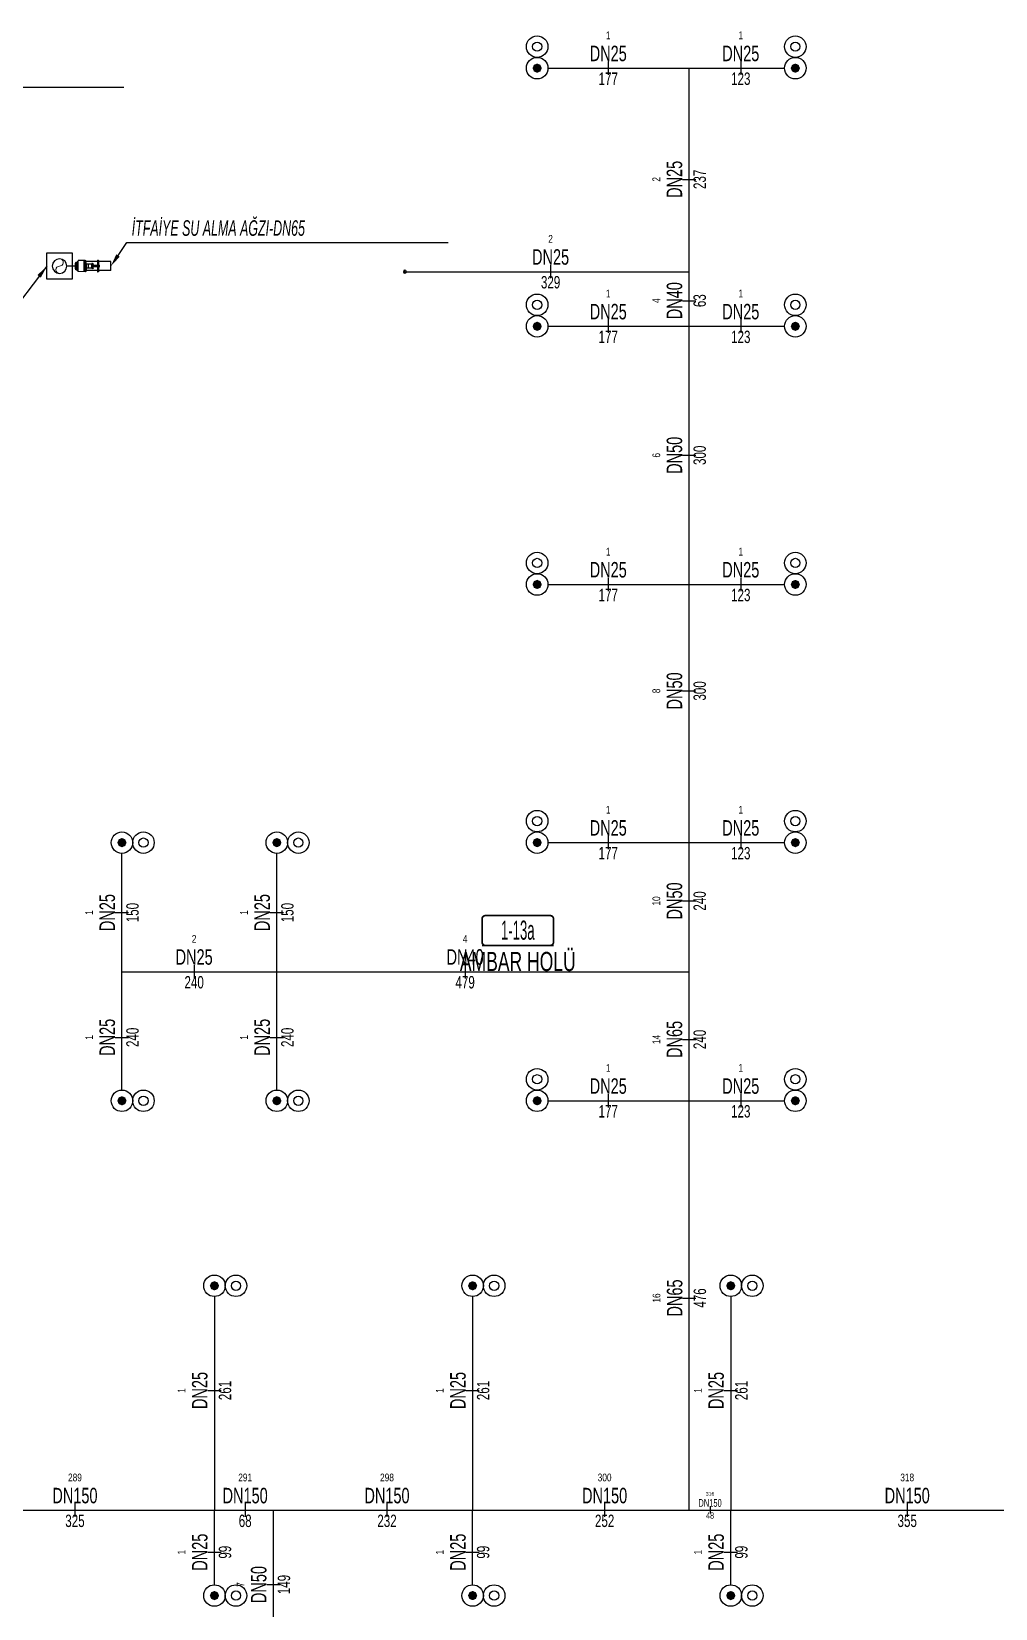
# Model space of a CAD drawing. Header units: centimetres. Extents: x 394264 to 551709, y 50011 to 59011.
# Drawn here: x 456582 to 457702, y 54588 to 56420 of the extents above; entities that cross this region are included whole.
import ezdxf
from ezdxf import colors
from ezdxf.entities.mleader import LeaderData, LeaderLine
from ezdxf.enums import TextEntityAlignment as Align
from ezdxf.math import Vec2, Vec3

# ---------------------------------------------------------------- set-up
doc = ezdxf.new("R2010")
doc.units = ezdxf.units.CM
doc.layers.get('0').update_dxf_attribs({"lineweight": 9})
for name, color, linetype, lineweight in [('-M-FIRE REZERVASYON', 2, 'Continuous', 30), ('-M-FIRE RISER', 7, 'Continuous', 30), ('-M-FIRE VALVE', 7, 'Continuous', 30), ('-M-YNGN-ZON3', 6, 'SP', 30)]:
    doc.layers.add(name, color=color, linetype=linetype, lineweight=lineweight)
for name, color, linetype in [('-M-MAHAL-DEBILER', 7, 'Continuous'), ('-M-MAHAL-ETIKET-NOT', 7, 'Continuous'), ('-M-MAHAL-ETIKET-NOTM', 7, 'Continuous'), ('-M-MAHAL-ETK-', 7, 'Continuous'), ('-M-MAHAL-HAVA-DEGISIM', 7, 'Continuous'), ('-M-MAHAL-NO', 7, 'Continuous'), ('-M-MAHAL-NOM', 7, 'Continuous'), ('-M-YNGN-BORUID', 7, 'Continuous'), ('-M-YNGN-BORUUZUN', 7, 'Continuous'), ('-M-YNGN-BORUYUK', 7, 'Continuous'), ('-M-YNGN-SPR-YUK', 7, 'Continuous'), ('-M-YNGN-ZON3-CAP-', 7, 'Continuous'), ('-M-YNGN-ZON3-SPR-', 7, 'Continuous')]:
    doc.layers.add(name, color=color, linetype=linetype)
doc.layers.add('-M-YNGN-SPR-CAPCIZGI', color=188, linetype='Continuous', plot=False)
doc.styles.add('-M-ISSO-TEXT-TTF', font='ARIALN.TTF')
doc.styles.add('-M-MHLETK-NOT', font='romans.shx', dxfattribs={"width": 0.7})
doc.styles.add('-M-MHLETK-TEXT', font='ARIALN.TTF', dxfattribs={"width": 0.7})
doc.styles.add('CIZGI', font='tahoma.ttf', dxfattribs={"width": 0.8, "oblique": 20})
doc.styles.add('GMD_', font='ARIALNI.TTF', dxfattribs={"height": 18})
doc.styles.add('HCAD', font='HCAD.SHX', dxfattribs={"width": 0.8, "height": 0.2})
doc.styles.add('PIPESIZE', font='hcad.shx', dxfattribs={"width": 0.8})
doc.styles.add('SPR-NOT', font='romans.shx')
doc.styles.get("Standard").update_dxf_attribs({"font": 'arial.ttf'})
doc.linetypes.add('SP', pattern='A,2,-0.1,["SP",CIZGI,S=0.14,R=0.2,X=0,Y=-0.07],-0.255', length=2.355)
doc.dimstyles.get("Standard").update_dxf_attribs({"dimtxt": 0.18, "dimasz": 0.18, "dimexe": 0.18, "dimexo": 0.0625, "dimgap": 0.09, "dimtad": 0, "dimtih": 1, "dimtoh": 1, "dimdec": 4, "dimzin": 0, "dimdsep": 46, "dimtxsty": 'Standard', "dimcen": 0.09, "dimadec": 0, "dimazin": 0, "dimtfac": 1, "dimtdec": 4, "dimtofl": 0, "dimtmove": 0, "dimatfit": 3, "dimfxl": 1, "dimtolj": 1, "dimtzin": 0, "dimarcsym": 0})

# ---------------------------------------------------------------- blocks, each defined once
blk = doc.blocks.new('M-MHLETK-YNG')
at = {"layer": '-M-MAHAL-ETIKET-NOT', "color": 3, "style": '-M-MHLETK-NOT', "width": 0.5, "flags": 9}
for tag, p, height in [('KLKTR', (-2.617, 1.425), 0.04), ('HL', (-2.616, 1.493), 0.0286)]:
    blk.add_attdef(tag, p, '', height=height, dxfattribs=at)
for tag, p in [('ALAN', (-2.581, 1.562)), ('KIS', (-2.59, 1.616))]:
    blk.add_attdef(tag, text='', height=0.04, dxfattribs=at).set_placement(p, align=Align.MIDDLE_CENTER)
at = {"layer": '-M-MAHAL-ETIKET-NOTM', "color": 3, "style": '-M-ISSO-TEXT-TTF', "width": 0.8, "flags": 8}
blk.add_attdef('MAH-ADI2', text='', height=1.111, dxfattribs=at).set_placement((0, -2.549), align=Align.MIDDLE_CENTER)
at = {"layer": '-M-MAHAL-HAVA-DEGISIM', "style": '-M-MHLETK-NOT', "width": 0.5, "flags": 8}
blk.add_attdef('HAVADEG', text='', height=0.6, dxfattribs=at).set_placement((0, 3.611), align=Align.MIDDLE_CENTER)
blk.add_wipeout([(-2.078, 1.735), (2.078, 1.735), (2.078, 0), (-2.078, 0)]).dxf.layer = '-M-MAHAL-ETK-'
at = {"layer": '-M-MAHAL-ETK-', "color": 0}
for p, q in [((-2.078, 0), (2.078, 0)), ((-1.161, 0), (-1.161, 0))]:
    blk.add_line(p, q, dxfattribs=at)
blk.add_lwpolyline([(-1.878, 1.735, 0.1, 0.1, 0), (1.878, 1.735, 0.1, 0.1, -0.414214), (2.078, 1.535, 0.1, 0.1, 0), (2.078, 0.2, 0.1, 0.1, -0.414214), (1.878, 0, 0.1, 0.1, 0), (-1.878, 0, 0.1, 0.1, -0.414214), (-2.078, 0.2, 0.1, 0.1, 0), (-2.078, 1.535, 0.1, 0.1, -0.414214)], format="xyseb", close=True, dxfattribs=at)
at = {"layer": '-M-MAHAL-DEBILER', "color": 4, "style": '-M-MHLETK-NOT', "width": 0.5, "flags": 8}
blk.add_attdef('DEBIS', text='', height=0.4, dxfattribs=at).set_placement((-2.173, 2.145), align=Align.MIDDLE_CENTER)
at = {"layer": '-M-MAHAL-DEBILER', "color": 191, "style": '-M-MHLETK-NOT', "width": 0.5, "flags": 8}
blk.add_attdef('DEBIR', text='', height=0.4, dxfattribs=at).set_placement((-1.613, 2.145), align=Align.MIDDLE_CENTER)
at = {"layer": '-M-MAHAL-DEBILER', "color": 31, "style": '-M-MHLETK-NOT', "width": 0.5, "flags": 8}
blk.add_attdef('DEBIF', text='', height=0.4, dxfattribs=at).set_placement((1.585, 2.145), align=Align.MIDDLE_CENTER)
at = {"layer": '-M-MAHAL-DEBILER', "color": 1, "style": '-M-MHLETK-NOT', "width": 0.5, "flags": 8}
blk.add_attdef('DEBIE', text='', height=0.4, dxfattribs=at).set_placement((2.32, 2.145), align=Align.MIDDLE_CENTER)
at = {"layer": '-M-MAHAL-ETIKET-NOT', "color": 3, "style": '-M-MHLETK-NOT', "width": 0.5, "flags": 9}
for tag, p in [('RDY-BOY1', (-2.614, 1.37)), ('RDY-BOY2', (-2.614, 1.32)), ('RDY-BOY3', (-2.614, 1.27)), ('RDY-BOY4', (-2.614, 1.22)), ('KON-BOY1', (-2.614, 1.14)), ('KON-BOY2', (-2.614, 1.09)), ('KON-BOY3', (-2.614, 1.04)), ('FCU-TIP1', (-2.614, 0.96)), ('FCU-TIP2', (-2.614, 0.91)), ('FCU-ADET1', (-2.524, 0.96)), ('FCU-ADET2', (-2.524, 0.91)), ('HLA', (-2.521, 1.493)), ('RDY-TIP1', (-2.5, 1.37)), ('RDY-TIP2', (-2.5, 1.32)), ('RDY-TIP3', (-2.5, 1.27)), ('RDY-TIP4', (-2.5, 1.22)), ('KON-TIP1', (-2.5, 1.14)), ('KON-TIP2', (-2.5, 1.09)), ('KON-TIP3', (-2.5, 1.04)), ('FCU-KAP1', (-2.398, 0.96)), ('FCU-KAP2', (-2.398, 0.91)), ('RDY-ADET1', (-2.389, 1.37)), ('RDY-ADET2', (-2.389, 1.32)), ('RDY-ADET3', (-2.389, 1.27)), ('RDY-ADET4', (-2.389, 1.22)), ('KON-ADET1', (-2.389, 1.14)), ('KON-ADET2', (-2.389, 1.09)), ('KON-ADET3', (-2.389, 1.04)), ('FCU-DUY1', (-2.272, 0.96)), ('FCU-DUY2', (-2.272, 0.91)), ('RDY-ISI1', (-2.265, 1.37)), ('RDY-ISI2', (-2.265, 1.32)), ('RDY-ISI3', (-2.265, 1.27)), ('RDY-ISI4', (-2.265, 1.22)), ('KON-ISI1', (-2.265, 1.14)), ('KON-ISI2', (-2.265, 1.09)), ('KON-ISI3', (-2.265, 1.04)), ('AHU', (-2.225, 1.439)), ('SHG', (-2.225, 1.493)), ('FCU-SOG1', (-2.154, 0.96)), ('FCU-SOG2', (-2.154, 0.91)), ('LHG', (-2.132, 1.493)), ('RDY-BNP1', (-2.102, 1.37)), ('RDY-BNP2', (-2.102, 1.32)), ('RDY-BNP3', (-2.102, 1.27)), ('RDY-BNP4', (-2.102, 1.22)), ('KON-BNP1', (-2.102, 1.14)), ('KON-BNP2', (-2.102, 1.09)), ('KON-BNP3', (-2.102, 1.04)), ('FCU-ISI1', (-2.044, 0.96)), ('FCU-ISI2', (-2.044, 0.91)), ('HG', (-2.039, 1.493)), ('RDY-BNK1', (-1.964, 1.37)), ('RDY-BNK2', (-1.964, 1.32)), ('RDY-BNK3', (-1.964, 1.27)), ('RDY-BNK4', (-1.964, 1.22)), ('KON-BNK1', (-1.964, 1.14)), ('KON-BNK2', (-1.964, 1.09)), ('KON-BNK3', (-1.964, 1.04)), ('HGA', (-1.962, 1.493)), ('EF', (-1.962, 1.439)), ('FCU-DEBI1', (-1.95, 0.96)), ('FCU-DEBI2', (-1.95, 0.91)), ('FCU-BNP1', (-1.831, 0.96)), ('FCU-BNP2', (-1.831, 0.91)), ('FCU-BNK1', (-1.614, 0.96)), ('FCU-BNK2', (-1.614, 0.91)), ('VRV-TIP1', (-2.614, 0.759)), ('VRV-TIP2', (-2.614, 0.709)), ('FCU-TIP3', (-2.614, 0.86)), ('VRV-ADET1', (-2.524, 0.759)), ('VRV-ADET2', (-2.524, 0.709)), ('FCU-ADET3', (-2.524, 0.86)), ('VRV-KAP1', (-2.398, 0.759)), ('VRV-KAP2', (-2.398, 0.709)), ('FCU-KAP3', (-2.398, 0.86)), ('VRV-DUY1', (-2.272, 0.759)), ('VRV-DUY2', (-2.272, 0.709)), ('FCU-DUY3', (-2.272, 0.86)), ('VRV-SOG1', (-2.154, 0.759)), ('VRV-SOG2', (-2.154, 0.709)), ('FCU-SOG3', (-2.154, 0.86)), ('VRV-ISI1', (-2.044, 0.759)), ('VRV-ISI2', (-2.044, 0.709)), ('FCU-ISI3', (-2.044, 0.86)), ('VRV-DEBI1', (-1.95, 0.759)), ('VRV-DEBI2', (-1.95, 0.709)), ('FCU-DEBI3', (-1.95, 0.86)), ('VRV-BNP1', (-1.831, 0.759)), ('VRV-BNP2', (-1.831, 0.709)), ('FCU-BNP3', (-1.831, 0.86)), ('VRV-BNK1', (-1.614, 0.759)), ('VRV-BNK2', (-1.614, 0.709)), ('FCU-BNK3', (-1.614, 0.86))]:
    blk.add_attdef(tag, p, '', height=0.0286, dxfattribs=at)
at = {"layer": '-M-MAHAL-ETIKET-NOT', "color": 3}
for tag, height, style, width, flags, p in [('RH', 0.04, '-M-MHLETK-NOT', 0.5, 9, (-2.39, 1.616)), ('YUKSEKLIK', 0.04, '-M-MHLETK-NOT', 0.5, 9, (-2.324, 1.562)), ('YAZ', 0.04, '-M-MHLETK-NOT', 0.5, 9, (-2.178, 1.616)), ('MAH-ADI', 1.111, '-M-ISSO-TEXT-TTF', 0.8, 8, (0, -0.931))]:
    blk.add_attdef(tag, text='', height=height, dxfattribs=dict(at, style=style, width=width, flags=flags)).set_placement(p, align=Align.MIDDLE_CENTER)
at = {"layer": '-M-MAHAL-HAVA-DEGISIM', "style": '-M-MHLETK-NOT', "width": 0.5, "flags": 8}
blk.add_attdef('HAVA', text='', height=0.6, dxfattribs=at).set_placement((0, 2.399), align=Align.MIDDLE_CENTER)
at = {"layer": '-M-MAHAL-NO', "color": 7, "style": '-M-MHLETK-TEXT', "width": 0.6, "flags": 8}
blk.add_attdef('MAH-NO', text='', height=1.111, dxfattribs=at).set_placement((0, 0.889), align=Align.MIDDLE_CENTER)
at = {"layer": '-M-MAHAL-NOM', "color": 7, "style": '-M-MHLETK-TEXT', "width": 0.6, "flags": 8}
blk.add_attdef('MAH-NOM', text='', height=1.111, dxfattribs=at).set_placement((0, 0.889), align=Align.MIDDLE_CENTER)
blk = doc.blocks.new('*U45')
at = {"color": 0, "linetype": 'Continuous', "lineweight": 30}
blk.add_circle((0, 0), 8.5, dxfattribs=at)
at = {"color": 8, "linetype": 'Continuous', "lineweight": 9}
for centre, start, end in [((0, 4.25), 90, 270), ((0, -4.25), 270, 90)]:
    blk.add_arc(centre, 4.25, start, end, dxfattribs=at)
blk = doc.blocks.new('*U141')
at = {"color": 0, "linetype": 'ByBlock'}
for p, q in [((14.4, 0), (0, 0)), ((14.4, 4.8), (14.4, -4.8)), ((14.6, 3.9), (14.4, 4.8)), ((14.9, 4.7), (14.6, 3.9)), ((15.5, -3.9), (14.6, 3.9)), ((14.6, -3.9), (14.6, 0.2)), ((14.7, -5.4), (14.7, 5.4)), ((15.5, 3.9), (15.3, 4.7)), ((15.8, 4.7), (15.5, 3.9)), ((16.4, -3.9), (15.5, 3.9)), ((15.6, 6.3), (17.6, 6.3)), ((17.6, 2.7), (15.6, 2.7)), ((16.4, 3.9), (16.2, 4.7)), ((16.7, 4.7), (16.4, 3.9)), ((17.3, -3.9), (16.4, 3.9)), ((17.3, 3.9), (17.1, 4.7)), ((17.3, 3.9), (17.5, 4.8)), ((17.3, 3.9), (17.3, 0.2)), ((17.5, 4.8), (17.5, -4.8)), ((17.6, -7.1), (17.6, 7.1)), ((18.1, -8.1), (18.1, 8.1)), ((30.3, 9.3), (19, 9.1)), ((28.8, 9.3), (28.8, -9.3)), ((30.5, 9.1), (30.5, -9.1)), ((31.2, 9.3), (30.7, 9.3)), ((31.4, 9.2), (31.4, -9.2)), ((31.9, 3.5), (31.4, 9.2)), ((51, 7.6), (31.5, 7.6)), ((32.1, -3.2), (32.1, 3.2)), ((41.5, 3.2), (32.3, 3.2)), ((36.2, 2.7), (36.2, -2.7)), ((41.5, 4.3), (41.5, -4.3)), ((42.8, 4.3), (41.5, 4.3)), ((43.7, 3.5), (43.7, -3.5)), ((51, 1.2), (43.7, 1.2)), ((51, -10), (51, 10)), ((52.3, -9.4), (52.3, 9.4)), ((73.2, 7.6), (52.3, 7.6)), ((52.5, 2.2), (52.3, 2.2)), ((52.6, -2.1), (52.6, 2.1)), ((53.4, 0.9), (52.6, 0.9)), ((52.7, 1.8), (53.2, 1.8)), ((53.4, -1.6), (53.4, 1.6)), ((73.2, 7.6), (73.2, -7.6)), ((14.6, -3.9), (14.4, -4.8)), ((14.9, -4.7), (14.6, -3.9)), ((15.5, -3.9), (15.3, -4.7)), ((15.8, -4.7), (15.5, -3.9)), ((17.6, -2.7), (15.6, -2.7)), ((15.6, -6.3), (17.6, -6.3)), ((16.4, -3.9), (16.2, -4.7)), ((16.7, -4.7), (16.4, -3.9)), ((17.3, -3.9), (17.1, -4.7)), ((17.3, -3.9), (17.5, -4.8)), ((30.3, -9.3), (19, -9.1)), ((30.3, -9.3), (28.6, -9.3)), ((31.2, -9.3), (30.7, -9.3)), ((31.9, -3.5), (31.4, -9.2)), ((51, -7.6), (31.5, -7.6)), ((41.5, -3.2), (32.3, -3.2)), ((42.8, -4.3), (41.5, -4.3)), ((51, -1.2), (43.7, -1.2)), ((52.5, -2.2), (52.3, -2.2)), ((73.2, -7.6), (52.3, -7.6)), ((53.4, -0.9), (52.6, -0.9)), ((52.7, -1.8), (53.2, -1.8))]:
    blk.add_line(p, q, dxfattribs=at)
for centre, major_axis, start_param, end_param in [((15.6, 5.4), (-0.594, -0.594), 3.926991, 5.497787), ((15.6, 3.5), (0.594, -0.594), 3.926991, 5.497787), ((15.6, 1.8), (0.594, -0.594), 2.356194, 3.926991), ((15.1, 4.6), (-0.148, -0.148), 2.68794, 5.240734), ((16, 4.6), (-0.148, -0.148), 2.68794, 5.240734), ((16.9, 4.6), (0.148, -0.148), 1.117144, 3.669937), ((21.8, 5.6), (-3.2, -3.2), 4.597952, 5.148059), ((30.3, 9.1), (-0.148, -0.148), 2.356194, 3.926991), ((30.7, 9.1), (-0.148, -0.148), 3.926991, 5.497787), ((31.2, 9.1), (0.148, -0.148), 0.89175, 2.356194), ((32.3, 3.6), (-0.297, -0.297), 5.604139, 7.068583), ((35.8, 2.7), (-0.297, -0.297), 2.356194, 3.926991), ((42.8, 3.5), (-0.594, -0.594), 2.356194, 3.926991), ((42.8, 2.9), (-0.594, -0.594), 0.785398, 2.356194), ((42.8, 1.2), (0.594, -0.594), 0.785398, 2.356194), ((50.4, 6.9), (2.22, -2.22), 1.710342, 2.151456), ((52.5, 2.1), (0.0742, -0.0742), 0.785398, 2.356194), ((52.7, 2), (-0.0742, -0.0742), 5.497787, 7.068583), ((53.2, 1.6), (-0.148, -0.148), 2.356194, 3.926991), ((15.6, -1.8), (-0.594, -0.594), 5.497787, 7.068583), ((15.6, -3.5), (0.594, -0.594), 2.356194, 3.926991), ((15.6, -5.4), (0.594, -0.594), 3.926991, 5.497787), ((15.1, -4.6), (-0.148, -0.148), 5.754841, 8.307634), ((16, -4.6), (-0.148, -0.148), 5.754841, 8.307634), ((16.9, -4.6), (-0.148, -0.148), 5.754841, 8.307634), ((21.8, -5.6), (-3.2, -3.2), 5.847515, 6.397622), ((30.3, -9.1), (-0.148, -0.148), 0.785398, 2.356194), ((30.7, -9.1), (0.148, -0.148), 3.926991, 5.497787), ((31.2, -9.1), (-0.148, -0.148), 0.785398, 2.249843), ((32.3, -3.6), (-0.297, -0.297), 3.926991, 5.391435), ((35.8, -2.7), (-0.297, -0.297), 0.785398, 2.356194), ((42.8, -1.2), (-0.594, -0.594), 0.785398, 2.356194), ((42.8, -2.9), (0.594, -0.594), 0.785398, 2.356194), ((42.8, -3.5), (0.594, -0.594), -0.785398, 0.785398), ((50.4, -6.9), (2.22, -2.22), -0.58066, -0.139545), ((52.5, -2.1), (-0.0742, -0.0742), 0.785398, 2.356194), ((52.7, -2), (0.0742, -0.0742), 2.356194, 3.926991), ((53.2, -1.6), (-0.148, -0.148), 0.785398, 2.356194)]:
    blk.add_ellipse(centre, major_axis=major_axis, ratio=1, start_param=start_param, end_param=end_param, dxfattribs=at)
blk = doc.blocks.new('*U66')
at = {"color": 0, "linetype": 'Continuous', "lineweight": 25}
blk.add_circle((0, 0), 1.7, dxfattribs=at)
at = {"color": 8, "linetype": 'Continuous', "lineweight": 5}
for centre, start, end in [((0, 0.8), 90, 270), ((0, -0.8), 270, 90)]:
    blk.add_arc(centre, 0.85, start, end, dxfattribs=at)
blk = doc.blocks.new('SPRKL100')
at = {"layer": '-M-YNGN-SPR-CAPCIZGI'}
blk.add_line((0, 0.43), (0, -0.43), dxfattribs=at)
at = {"layer": '-M-YNGN-BORUID', "color": 0, "style": 'HCAD', "width": 0.8, "flags": 1}
blk.add_attdef('DIC', text='', height=0.4, dxfattribs=at).set_placement((0, -1.69), align=Align.CENTER)
at = {"layer": '-M-YNGN-BORUUZUN', "color": 0, "style": 'HCAD', "width": 0.7}
blk.add_attdef('BOY', text='', height=0.8, dxfattribs=at).set_placement((0, -1.08), align=Align.CENTER)
at = {"layer": '-M-YNGN-BORUYUK', "color": 6, "style": 'PIPESIZE', "width": 0.8}
blk.add_attdef('YUK', text='', height=0.5, dxfattribs=at).set_placement((0, 1.87), align=Align.CENTER)
at = {"color": 0, "style": 'PIPESIZE', "width": 0.7}
blk.add_attdef('CAP', text='', height=1, dxfattribs=at).set_placement((0, 0.45), align=Align.CENTER)
blk = doc.blocks.new('SP-C-PU-12')
at = {"ltscale": 10}
blk.add_line((0, 0), (0, 0), dxfattribs=at)
at = {"color": 1, "linetype": 'Continuous'}
for centre in [(0, 0), (25, 0)]:
    blk.add_circle(centre, 12.5, dxfattribs=at)
at = {"ltscale": 10}
blk.add_circle((25, 0), 5.37, dxfattribs=at)
for points in [[(-5.4, 0), (-3.8, 3.8), (-3.8, -3.8), (0, 5.4)], [(-3.8, -3.8), (0, 5.4), (0, -5.4), (3.8, 3.8)], [(0, -5.4), (3.8, 3.8), (3.8, -3.8), (5.4, 0)]]:
    blk.add_solid(points, dxfattribs=at)
at = {"layer": '-M-YNGN-SPR-YUK', "style": 'SPR-NOT', "width": 0.5, "flags": 9}
for tag, p in [('YUK', (0, 17.8)), ('CAP', (0, 14.4)), ('TIP', (0.2, 10.8))]:
    blk.add_attdef(tag, text='', height=2.5, dxfattribs=at).set_placement(p, align=Align.MIDDLE_CENTER)
blk = doc.blocks.new('A$C69E72E1E')
at = {"layer": '-M-YNGN-ZON3', "ltscale": 50}
for p, q in [((457182.2, 56377.6), (457346.5, 56377.6)), ((457346.5, 56141.1), (457346.5, 56377.6)), ((457346.5, 56377.6), (457457.2, 56377.6)), ((457017.7, 56141.1), (457346.5, 56141.1)), ((457346.5, 56077.6), (457346.5, 56141.1)), ((457182.2, 56077.6), (457346.5, 56077.6)), ((457346.5, 56077.6), (457457.2, 56077.6)), ((457346.5, 55777.6), (457346.5, 56077.6)), ((457182.2, 55777.6), (457346.5, 55777.6)), ((457346.5, 55777.6), (457457.2, 55777.6)), ((457346.5, 55477.6), (457346.5, 55777.6)), ((457182.2, 55477.6), (457346.5, 55477.6)), ((457346.5, 55477.6), (457457.2, 55477.6)), ((457346.5, 55327.6), (457346.5, 55477.6)), ((456687.2, 55327.6), (456687.2, 55465.1)), ((456867.2, 55327.6), (456867.2, 55465.1)), ((456687.2, 55327.6), (456867.2, 55327.6)), ((456687.2, 55190.1), (456687.2, 55327.6)), ((456867.2, 55190.1), (456867.2, 55327.6)), ((456867.2, 55327.6), (457346.5, 55327.6)), ((457346.5, 55177.6), (457346.5, 55327.6)), ((457182.2, 55177.6), (457346.5, 55177.6)), ((457346.5, 54701.7), (457346.5, 55177.6)), ((457346.5, 55177.6), (457457.2, 55177.6)), ((456794.7, 54950.1), (456794.7, 54701.7)), ((457094.7, 54950.1), (457094.7, 54701.7)), ((457394.7, 54950.1), (457394.7, 54701.7)), ((456469.7, 54701.7), (456794.7, 54701.7)), ((456794.7, 54701.7), (456863.2, 54701.7)), ((456794.7, 54615.1), (456794.7, 54701.7)), ((456863.2, 54552.3), (456863.2, 54701.7)), ((456863.2, 54701.7), (457094.7, 54701.7)), ((457094.7, 54701.7), (457346.5, 54701.7)), ((457094.7, 54615.1), (457094.7, 54701.7)), ((457346.5, 54701.7), (457394.7, 54701.7)), ((457394.7, 54701.7), (457749.7, 54701.7)), ((457394.7, 54615.1), (457394.7, 54701.7))]:
    blk.add_line(p, q, dxfattribs=at)
at = {"layer": '-M-YNGN-ZON3-CAP-', "xscale": 18, "yscale": 18, "zscale": 18}
for p, rotation, values in [((457252.3, 56377.6), 359.9999999999999, {'YUK': '1', 'CAP': 'DN25', 'BOY': '177'}), ((457406.3, 56377.6), 359.9999999999999, {'YUK': '1', 'CAP': 'DN25', 'BOY': '123'}), ((457346.3, 56248.4), 89.99999999999993, {'YUK': '2', 'CAP': 'DN25', 'BOY': '237'}), ((457252.3, 56077.6), 359.9999999999999, {'YUK': '1', 'CAP': 'DN25', 'BOY': '177'}), ((457346.3, 56107.4), 89.99999999999993, {'YUK': '4', 'CAP': 'DN40', 'BOY': '63'}), ((457406.3, 56077.6), 359.9999999999999, {'YUK': '1', 'CAP': 'DN25', 'BOY': '123'}), ((457346.3, 55927.7), 89.99999999999993, {'YUK': '6', 'CAP': 'DN50', 'BOY': '300'}), ((457252.3, 55777.6), 359.9999999999999, {'YUK': '1', 'CAP': 'DN25', 'BOY': '177'}), ((457406.3, 55777.6), 359.9999999999999, {'YUK': '1', 'CAP': 'DN25', 'BOY': '123'}), ((457346.3, 55653.9), 89.99999999999993, {'YUK': '8', 'CAP': 'DN50', 'BOY': '300'}), ((457252.3, 55477.6), 359.9999999999999, {'YUK': '1', 'CAP': 'DN25', 'BOY': '177'}), ((457406.3, 55477.6), 359.9999999999999, {'YUK': '1', 'CAP': 'DN25', 'BOY': '123'}), ((456687.2, 55396.3), 89.99999999999993, {'YUK': '1', 'CAP': 'DN25', 'BOY': '150'}), ((456867.2, 55396.3), 89.99999999999993, {'YUK': '1', 'CAP': 'DN25', 'BOY': '150'}), ((457346.3, 55409.8), 89.99999999999993, {'YUK': '10', 'CAP': 'DN50', 'BOY': '240'}), ((456771.1, 55327.6), 359.9999999999999, {'YUK': '2', 'CAP': 'DN25', 'BOY': '240'}), ((457086, 55327.6), 359.9999999999999, {'YUK': '4', 'CAP': 'DN40', 'BOY': '479'}), ((456687.2, 55251.3), 89.99999999999993, {'YUK': '1', 'CAP': 'DN25', 'BOY': '240'}), ((456867.2, 55251.3), 89.99999999999993, {'YUK': '1', 'CAP': 'DN25', 'BOY': '240'}), ((457346.3, 55248.9), 89.99999999999993, {'YUK': '14', 'CAP': 'DN65', 'BOY': '240'}), ((457252.3, 55177.6), 359.9999999999999, {'YUK': '1', 'CAP': 'DN25', 'BOY': '177'}), ((457406.3, 55177.6), 359.9999999999999, {'YUK': '1', 'CAP': 'DN25', 'BOY': '123'}), ((457346.5, 54948.4), 90, {'YUK': '16', 'CAP': 'DN65', 'BOY': '476'}), ((456794.7, 54840.9), 90, {'YUK': '1', 'CAP': 'DN25', 'BOY': '261'}), ((457094.7, 54840.9), 90, {'YUK': '1', 'CAP': 'DN25', 'BOY': '261'}), ((457394.7, 54840.9), 90, {'YUK': '1', 'CAP': 'DN25', 'BOY': '261'}), ((456794.7, 54653), 90, {'YUK': '1', 'CAP': 'DN25', 'BOY': '99'}), ((457094.7, 54653), 90, {'YUK': '1', 'CAP': 'DN25', 'BOY': '99'}), ((457394.7, 54653), 90, {'YUK': '1', 'CAP': 'DN25', 'BOY': '99'}), ((456863.2, 54615.4), 90, {'YUK': '7', 'CAP': 'DN50', 'BOY': '149'})]:
    blk.add_blockref('SPRKL100', p, dxfattribs=dict(at, rotation=rotation)).add_auto_attribs(values)
at = {"layer": '-M-YNGN-ZON3-CAP-'}
for p, xscale, yscale, zscale, values in [((457185.3, 56141.1), 18, 18, 18, {'YUK': '2', 'CAP': 'DN25', 'BOY': '329'}), ((456632.6, 54701.7), 18, 18, 18, {'YUK': '289', 'CAP': 'DN150', 'BOY': '325'}), ((456830.4, 54701.7), 18, 18, 18, {'YUK': '291', 'CAP': 'DN150', 'BOY': '68'}), ((456995.2, 54701.7), 18, 18, 18, {'YUK': '298', 'CAP': 'DN150', 'BOY': '232'}), ((457248.1, 54701.7), 18, 18, 18, {'YUK': '300', 'CAP': 'DN150', 'BOY': '252'}), ((457599.7, 54701.7), 18, 18, 18, {'YUK': '318', 'CAP': 'DN150', 'BOY': '355'}), ((457370.6, 54701.7), 9, 9, 9, {'YUK': '316', 'CAP': 'DN150', 'BOY': '48'})]:
    blk.add_blockref('SPRKL100', p, dxfattribs=dict(at, xscale=xscale, yscale=yscale, zscale=zscale)).add_auto_attribs(values)
at = {"layer": '-M-YNGN-ZON3-SPR-', "color": 3, "rotation": 90}
for p in [(457169.7, 56377.6), (457469.7, 56377.6), (457169.7, 56077.6), (457469.7, 56077.6), (457169.7, 55777.6), (457469.7, 55777.6), (457169.7, 55477.6), (457469.7, 55477.6), (457169.7, 55177.6), (457469.7, 55177.6)]:
    blk.add_blockref('SP-C-PU-12', p, dxfattribs=at)
at = {"layer": '-M-YNGN-ZON3-SPR-', "color": 3}
for p in [(456687.2, 55477.6), (456867.2, 55477.6), (456687.2, 55177.6), (456867.2, 55177.6), (456794.7, 54962.6), (457094.7, 54962.6), (457394.7, 54962.6), (456794.7, 54602.6), (457094.7, 54602.6), (457394.7, 54602.6)]:
    blk.add_blockref('SP-C-PU-12', p, dxfattribs=at)

msp = doc.modelspace()

# ---------------------------------------------------------------- linework, layer by layer
at = {"layer": '-M-FIRE REZERVASYON'}
msp.add_lwpolyline([(456599.7, 56162.6), (456599.7, 56132.6), (456629.7, 56132.6), (456629.7, 56162.6)], close=True, dxfattribs=at)

# ---------------------------------------------------------------- block references
at = {"layer": '-M-FIRE RISER', "linetype": 'Continuous', "xscale": -1}
for name, p, rotation in [('*U45', (456614.7, 56147.6), 179.9999999999996), ('*U66', (457016, 56141.1), 89.99999999999994)]:
    msp.add_blockref(name, p, dxfattribs=dict(at, rotation=rotation))
at = {"layer": '-M-FIRE VALVE', "xscale": -0.7000000000000011, "yscale": 0.7000000000000011, "zscale": 0.7000000000000011, "rotation": 179.9999999999996}
msp.add_blockref('*U141', (456623.2, 56147.6), dxfattribs=at)
at = {"layer": '-M-MAHAL-ETK-', "xscale": 20, "yscale": 20, "zscale": 20}
msp.add_blockref('M-MHLETK-YNG', (457147.2, 55358.1), dxfattribs=at).add_auto_attribs({'MAH-NO': '1-13a', 'MAH-ADI': 'AMBAR HOLÜ'})

# ---------------------------------------------------------------- leaders
at = {"layer": '-M-FIRE REZERVASYON'}
msp.add_leader([(456600.1, 56147.6), (456568.2, 56105.8), (456447.8, 56105.8)], dimstyle='Standard', override={"dimscale": 100, "dimasz": 0.15, "dimfxl": 0.18}, dxfattribs=at)
at = {"layer": '-M-FIRE VALVE'}
ml = msp.add_multileader_mtext('Standard', dxfattribs=at)
ml.set_content('\\W0.7;İZLENEBİLİR VANA', color=256, style='GMD_')
ml.set_leader_properties(color=256)
ml.build(insert=Vec2(0, 0))
ml.multileader.update_dxf_attribs({"text_left_attachment_type": 5, "text_right_attachment_type": 5, "dogleg_length": 1, "arrow_head_size": 15})
ctx = ml.context
ctx.base_point, ctx.char_height, ctx.arrow_head_size, ctx.landing_gap_size, ctx.plane_origin = Vec3(456420.9, 56355.6), 18, 15, 5, Vec3(457010.6, 55674.3)
ctx.left_attachment, ctx.right_attachment, ctx.text_align_type, ctx.attachment_type = 5, 5, 1, 1
notes = []
notes.append((ctx, [(0, (1, 1, 0), (456419.9, 56355.6), (1, 0), 1, [(0, [(456381.5, 56372.1)], 0, [])])]))
ctx.mtext.insert, ctx.mtext.width, ctx.mtext.alignment, ctx.mtext.flow_direction = Vec3(456490.2, 56381.4), 389.572, 2, 5
ml = msp.add_multileader_mtext('Standard', dxfattribs=at)
ml.set_content('\\W0.7;İTFAİYE SU ALMA AĞZI-DN65', color=256, style='GMD_')
ml.set_leader_properties(color=256)
ml.build(insert=Vec2(0, 0))
ml.multileader.update_dxf_attribs({"text_left_attachment_type": 5, "text_right_attachment_type": 5, "dogleg_length": 1, "arrow_head_size": 15})
ctx = ml.context
ctx.base_point, ctx.char_height, ctx.arrow_head_size, ctx.landing_gap_size, ctx.plane_origin = Vec3(456693.8, 56175.1), 18, 15, 5, Vec3(457271.4, 55465.8)
ctx.left_attachment, ctx.right_attachment, ctx.text_align_type, ctx.attachment_type = 5, 5, 1, 1
notes.append((ctx, [(0, (1, 1, 0), (456692.8, 56175.1), (1, 0), 1, [(0, [(456674.3, 56147.4)], 0, [])])]))
ctx.mtext.insert, ctx.mtext.width, ctx.mtext.alignment, ctx.mtext.flow_direction = Vec3(456799.2, 56200.8), 389.572, 2, 5
for ctx, leaders in notes:
    for number, flags, end, landing, length, lines in leaders:
        leader = LeaderData()
        leader.index, (leader.has_last_leader_line, leader.has_dogleg_vector, leader.attachment_direction) = number, flags
        leader.last_leader_point, leader.dogleg_vector, leader.dogleg_length = Vec3(end), Vec3(landing), length
        for number, points, colour, breaks in lines:
            line = LeaderLine()
            line.index, line.vertices, line.color, line.breaks = number, Vec3.list(points), colors.encode_raw_color(colour), breaks
            leader.lines.append(line)
        ctx.leaders.append(leader)

# ---------------------------------------------------------------- next in the draw order: block references
at = {"layer": '-M-YNGN-ZON3', "ltscale": 50}
msp.add_blockref('A$C69E72E1E', (0, 0), dxfattribs=at)

doc.saveas('drawing.dxf')
